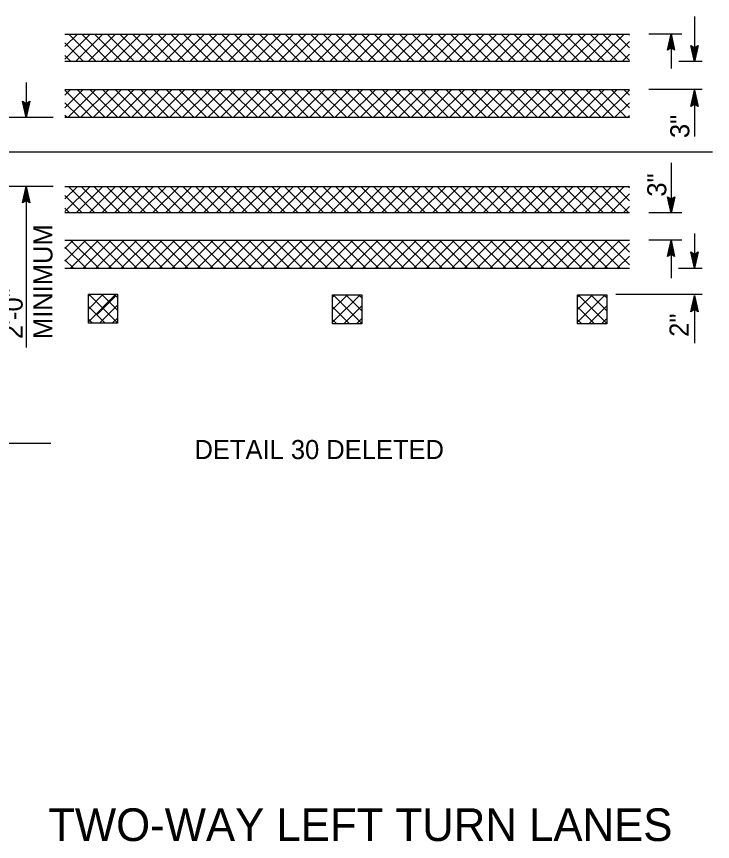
# Model space of a CAD drawing. Extents: x -893 to 867, y -474 to 712.
# Drawn here: x -305.4 to -50, y 66.1 to 368.8 of the extents above; entities that cross this region are included whole.
import ezdxf

# ---------------------------------------------------------------- set-up
doc = ezdxf.new("R2010")
doc.units = 0
for name, color, linetype in [('56 Stage 3 Anno', 7, 'Continuous'), ('57 Undefined', 7, 'Continuous'), ('60 Nongeo Data', 7, 'Continuous')]:
    doc.layers.add(name, color=color, linetype=linetype)

msp = doc.modelspace()

# ---------------------------------------------------------------- linework, layer by layer
at = {"layer": '56 Stage 3 Anno'}
for p, q in [((-56.62, 368.76), (-56.62, 352.16)), ((-61.21, 362.33), (-73.33, 362.33)), ((-66.53, 356.46), (-65.19, 362.46)), ((-66.17, 356.67), (-65.19, 361.08)), ((-65.19, 362.46), (-65.19, 362.46)), ((-65.19, 362.46), (-63.86, 356.46)), ((-65.19, 362.46), (-65.19, 349.67)), ((-65.19, 361.07), (-64.22, 356.69)), ((-65.19, 357.26), (-66.53, 356.46)), ((-65.81, 356.91), (-65.19, 359.69)), ((-65.47, 357.08), (-65.19, 358.31)), ((-65.19, 359.69), (-64.56, 356.87)), ((-65.19, 358.31), (-64.92, 357.1)), ((-63.86, 356.46), (-65.19, 357.26)), ((-56.62, 352.16), (-57.95, 358.16)), ((-57.95, 358.16), (-57.95, 358.16)), ((-57.95, 358.16), (-56.62, 357.36)), ((-56.62, 353.55), (-57.59, 357.93)), ((-56.62, 354.93), (-57.24, 357.75)), ((-56.62, 356.31), (-56.88, 357.52)), ((-56.62, 357.36), (-55.28, 358.16)), ((-55.28, 358.16), (-56.62, 352.16)), ((-55.63, 357.95), (-56.62, 353.54)), ((-55.99, 357.71), (-56.62, 354.93)), ((-56.34, 357.54), (-56.62, 356.31)), ((-55.28, 358.16), (-55.28, 358.16)), ((-66.53, 356.46), (-66.53, 356.46)), ((-63.86, 356.46), (-63.86, 356.46)), ((-53.74, 352.28), (-62.29, 352.28)), ((-56.62, 352.16), (-56.62, 352.16)), ((-301.87, 344.55), (-301.87, 331.67)), ((-53.74, 341.98), (-73.33, 341.98)), ((-57.96, 335.7), (-56.62, 341.7)), ((-57.6, 335.92), (-56.62, 340.32)), ((-56.62, 341.7), (-56.62, 341.7)), ((-56.62, 341.7), (-55.29, 335.7)), ((-56.62, 341.7), (-56.62, 324.75)), ((-56.61, 340.31), (-55.65, 335.94)), ((-301.87, 331.67), (-303.2, 337.67)), ((-303.2, 337.67), (-303.2, 337.67)), ((-303.2, 337.67), (-301.87, 336.87)), ((-301.87, 333.07), (-302.84, 337.44)), ((-301.87, 334.44), (-302.49, 337.26)), ((-301.87, 335.82), (-302.13, 337.03)), ((-301.87, 336.87), (-300.53, 337.67)), ((-300.53, 337.67), (-301.87, 331.67)), ((-300.88, 337.46), (-301.87, 333.05)), ((-301.24, 337.22), (-301.87, 334.44)), ((-301.59, 337.05), (-301.87, 335.82)), ((-300.53, 337.67), (-300.53, 337.67)), ((-56.62, 336.5), (-57.96, 335.7)), ((-57.24, 336.15), (-56.62, 338.94)), ((-56.9, 336.33), (-56.62, 337.56)), ((-56.62, 338.94), (-55.99, 336.12)), ((-56.62, 337.56), (-56.35, 336.35)), ((-55.29, 335.7), (-56.62, 336.5)), ((-57.96, 335.7), (-57.96, 335.7)), ((-55.29, 335.7), (-55.29, 335.7)), ((-291.97, 331.67), (-311.55, 331.67)), ((-301.87, 331.67), (-301.87, 331.67)), ((-65.19, 315.13), (-65.19, 296.63)), ((-291.97, 306.44), (-311.55, 306.44)), ((-303.21, 300.37), (-301.87, 306.37)), ((-301.87, 306.37), (-301.87, 306.37)), ((-301.87, 306.37), (-300.54, 300.37)), ((-301.87, 306.37), (-301.87, 247.31)), ((-302.85, 300.59), (-301.87, 304.99)), ((-302.49, 300.82), (-301.87, 303.61)), ((-301.87, 304.98), (-300.9, 300.61)), ((-301.87, 303.61), (-301.24, 300.79)), ((-301.87, 301.17), (-303.21, 300.37)), ((-303.21, 300.37), (-303.21, 300.37)), ((-302.15, 301), (-301.87, 302.23)), ((-301.87, 302.23), (-301.6, 301.02)), ((-300.54, 300.37), (-301.87, 301.17)), ((-300.54, 300.37), (-300.54, 300.37)), ((-65.19, 296.63), (-66.52, 302.63)), ((-66.52, 302.63), (-66.52, 302.63)), ((-66.52, 302.63), (-65.19, 301.83)), ((-65.19, 298.02), (-66.16, 302.4)), ((-65.19, 299.39), (-65.81, 302.22)), ((-65.19, 300.77), (-65.45, 301.98)), ((-65.19, 301.83), (-63.85, 302.63)), ((-63.85, 302.63), (-65.19, 296.63)), ((-64.2, 302.41), (-65.19, 298.01)), ((-64.56, 302.18), (-65.19, 299.39)), ((-64.91, 302), (-65.19, 300.77)), ((-63.85, 302.63), (-63.85, 302.63)), ((-61.21, 296.74), (-73.33, 296.74)), ((-65.19, 296.63), (-65.19, 296.63)), ((-56.62, 289.2), (-56.62, 276.38)), ((-61.21, 286.69), (-73.33, 286.69)), ((-66.53, 280.67), (-65.19, 286.67)), ((-66.17, 280.89), (-65.19, 285.29)), ((-65.19, 286.67), (-65.19, 286.67)), ((-65.19, 286.67), (-63.86, 280.67)), ((-65.19, 286.67), (-65.19, 272.72)), ((-65.19, 285.28), (-64.22, 280.9)), ((-65.81, 281.12), (-65.19, 283.91)), ((-65.47, 281.3), (-65.19, 282.53)), ((-65.19, 283.91), (-64.56, 281.08)), ((-65.19, 282.53), (-64.92, 281.32)), ((-56.62, 276.38), (-57.95, 282.38)), ((-57.95, 282.38), (-57.95, 282.38)), ((-57.95, 282.38), (-56.62, 281.58)), ((-56.62, 277.77), (-57.59, 282.14)), ((-56.62, 279.14), (-57.24, 281.96)), ((-56.62, 280.52), (-56.88, 281.73)), ((-56.62, 281.58), (-55.28, 282.38)), ((-55.28, 282.38), (-56.62, 276.38)), ((-55.63, 282.16), (-56.62, 277.76)), ((-55.99, 281.93), (-56.62, 279.14)), ((-56.34, 281.75), (-56.62, 280.52)), ((-55.28, 282.38), (-55.28, 282.38)), ((-65.19, 281.47), (-66.53, 280.67)), ((-66.53, 280.67), (-66.53, 280.67)), ((-63.86, 280.67), (-65.19, 281.47)), ((-63.86, 280.67), (-63.86, 280.67)), ((-53.74, 276.24), (-62.49, 276.24)), ((-56.62, 276.38), (-56.62, 276.38)), ((-53.74, 266.74), (-85.5, 266.74)), ((-57.96, 260.42), (-56.62, 266.42)), ((-56.62, 266.42), (-56.62, 266.42)), ((-56.62, 266.42), (-55.29, 260.42)), ((-56.62, 266.42), (-56.62, 248.93)), ((-275.94, 259.29), (-269.14, 266.1)), ((-57.6, 260.63), (-56.62, 265.04)), ((-57.24, 260.87), (-56.62, 263.65)), ((-56.62, 263.65), (-55.99, 260.83)), ((-56.61, 265.02), (-55.65, 260.65)), ((-56.62, 261.22), (-57.96, 260.42)), ((-57.96, 260.42), (-57.96, 260.42)), ((-56.9, 261.04), (-56.62, 262.27)), ((-56.62, 262.27), (-56.35, 261.06)), ((-55.29, 260.42), (-56.62, 261.22)), ((-55.29, 260.42), (-55.29, 260.42))]:
    msp.add_line(p, q, dxfattribs=at)
at = {"layer": '57 Undefined'}
msp.add_line((-392.21, 212.27), (-292.78, 212.27), dxfattribs=at)
at = {"layer": '60 Nongeo Data'}
for p, q in [((-287.66, 362.33), (-80.45, 362.33)), ((-80.45, 352.28), (-287.66, 352.28)), ((-287.66, 341.98), (-80.45, 341.98)), ((-80.45, 331.67), (-287.66, 331.67)), ((-320.01, 319.06), (-49.97, 319.06)), ((-287.66, 306.44), (-80.45, 306.44)), ((-80.45, 296.74), (-287.66, 296.74)), ((-287.66, 286.69), (-80.45, 286.69)), ((-80.45, 276.24), (-287.66, 276.24)), ((-279.04, 266.89), (-268.34, 266.89)), ((-279.04, 256.19), (-279.04, 266.89)), ((-268.34, 266.89), (-268.34, 256.19)), ((-189.4, 266.68), (-178.7, 266.68)), ((-189.4, 255.98), (-189.4, 266.68)), ((-178.7, 266.68), (-178.7, 255.98)), ((-99.48, 266.68), (-88.78, 266.68)), ((-99.48, 255.98), (-99.48, 266.68)), ((-88.78, 266.68), (-88.78, 255.98)), ((-268.34, 256.19), (-279.04, 256.19)), ((-178.7, 255.98), (-189.4, 255.98)), ((-88.78, 255.98), (-99.48, 255.98))]:
    msp.add_line(p, q, dxfattribs=at)
for points in [[(-287.66, 353.09), (-278.42, 362.33)], [(-287.66, 357.76), (-283.09, 362.33)], [(-276.13, 352.28), (-286.18, 362.33)], [(-283.8, 352.28), (-273.75, 362.33)], [(-271.47, 352.28), (-281.51, 362.33)], [(-279.13, 352.28), (-269.09, 362.33)], [(-266.8, 352.28), (-276.85, 362.33)], [(-274.47, 352.28), (-264.42, 362.33)], [(-262.13, 352.28), (-272.18, 362.33)], [(-269.8, 352.28), (-259.75, 362.33)], [(-257.47, 352.28), (-267.51, 362.33)], [(-265.13, 352.28), (-255.09, 362.33)], [(-252.8, 352.28), (-262.84, 362.33)], [(-260.46, 352.28), (-250.42, 362.33)], [(-248.13, 352.28), (-258.18, 362.33)], [(-255.8, 352.28), (-245.75, 362.33)], [(-243.47, 352.28), (-253.51, 362.33)], [(-251.13, 352.28), (-241.09, 362.33)], [(-238.8, 352.28), (-248.84, 362.33)], [(-246.46, 352.28), (-236.42, 362.33)], [(-234.13, 352.28), (-244.18, 362.33)], [(-241.8, 352.28), (-231.75, 362.33)], [(-229.47, 352.28), (-239.51, 362.33)], [(-237.13, 352.28), (-227.09, 362.33)], [(-224.8, 352.28), (-234.84, 362.33)], [(-232.46, 352.28), (-222.42, 362.33)], [(-220.13, 352.28), (-230.18, 362.33)], [(-227.8, 352.28), (-217.75, 362.33)], [(-215.46, 352.28), (-225.51, 362.33)], [(-223.13, 352.28), (-213.08, 362.33)], [(-210.8, 352.28), (-220.84, 362.33)], [(-218.46, 352.28), (-208.42, 362.33)], [(-206.13, 352.28), (-216.18, 362.33)], [(-213.8, 352.28), (-203.75, 362.33)], [(-201.46, 352.28), (-211.51, 362.33)], [(-209.13, 352.28), (-199.08, 362.33)], [(-196.8, 352.28), (-206.84, 362.33)], [(-204.46, 352.28), (-194.42, 362.33)], [(-192.13, 352.28), (-202.18, 362.33)], [(-199.8, 352.28), (-189.75, 362.33)], [(-187.46, 352.28), (-197.51, 362.33)], [(-195.13, 352.28), (-185.08, 362.33)], [(-182.8, 352.28), (-192.84, 362.33)], [(-190.46, 352.28), (-180.42, 362.33)], [(-178.13, 352.28), (-188.17, 362.33)], [(-185.79, 352.28), (-175.75, 362.33)], [(-173.46, 352.28), (-183.51, 362.33)], [(-181.13, 352.28), (-171.08, 362.33)], [(-168.8, 352.29), (-178.84, 362.33)], [(-176.46, 352.28), (-166.42, 362.33)], [(-164.13, 352.28), (-174.17, 362.33)], [(-171.79, 352.28), (-161.75, 362.33)], [(-159.46, 352.28), (-169.51, 362.33)], [(-167.13, 352.28), (-157.08, 362.33)], [(-154.79, 352.28), (-164.84, 362.33)], [(-162.46, 352.28), (-152.41, 362.33)], [(-150.13, 352.29), (-160.17, 362.33)], [(-157.79, 352.28), (-147.75, 362.33)], [(-145.46, 352.28), (-155.51, 362.33)], [(-153.13, 352.28), (-143.08, 362.33)], [(-140.79, 352.29), (-150.84, 362.33)], [(-148.46, 352.28), (-138.41, 362.33)], [(-136.13, 352.28), (-146.17, 362.33)], [(-143.79, 352.28), (-133.75, 362.33)], [(-131.46, 352.28), (-141.51, 362.33)], [(-139.13, 352.28), (-129.08, 362.33)], [(-126.79, 352.28), (-136.84, 362.33)], [(-134.46, 352.28), (-124.41, 362.33)], [(-122.13, 352.29), (-132.17, 362.33)], [(-129.79, 352.28), (-119.75, 362.33)], [(-117.46, 352.28), (-127.5, 362.33)], [(-125.12, 352.28), (-115.08, 362.33)], [(-112.79, 352.28), (-122.84, 362.33)], [(-120.46, 352.28), (-110.41, 362.33)], [(-108.13, 352.28), (-118.17, 362.33)], [(-115.79, 352.28), (-105.75, 362.33)], [(-103.46, 352.28), (-113.5, 362.33)], [(-111.12, 352.28), (-101.08, 362.33)], [(-98.79, 352.28), (-108.84, 362.33)], [(-106.46, 352.28), (-96.41, 362.33)], [(-94.12, 352.28), (-104.17, 362.33)], [(-101.79, 352.28), (-91.75, 362.33)], [(-89.46, 352.28), (-99.5, 362.33)], [(-97.12, 352.28), (-87.08, 362.33)], [(-84.79, 352.28), (-94.84, 362.33)], [(-92.46, 352.28), (-82.41, 362.33)], [(-80.45, 352.61), (-90.17, 362.33)], [(-80.45, 357.27), (-85.5, 362.33)], [(-80.45, 361.94), (-80.84, 362.33)], [(-280.8, 352.28), (-287.66, 359.14)], [(-87.79, 352.28), (-80.45, 359.63)], [(-285.47, 352.28), (-287.66, 354.48)], [(-83.12, 352.28), (-80.45, 354.96)], [(-277.78, 331.78), (-287.72, 341.72)], [(-287.71, 339.87), (-285.56, 342.02)], [(-287.66, 335.25), (-280.93, 341.98)], [(-286.57, 331.67), (-276.26, 341.98)], [(-272.89, 331.67), (-283.2, 341.98)], [(-281.9, 331.67), (-271.6, 341.98)], [(-268.23, 331.67), (-278.53, 341.98)], [(-277.24, 331.67), (-266.93, 341.98)], [(-263.56, 331.67), (-273.87, 341.98)], [(-272.57, 331.67), (-262.26, 341.98)], [(-258.89, 331.67), (-269.2, 341.98)], [(-267.9, 331.67), (-257.59, 341.98)], [(-254.23, 331.67), (-264.53, 341.98)], [(-263.23, 331.67), (-252.93, 341.98)], [(-249.56, 331.67), (-259.87, 341.98)], [(-258.57, 331.67), (-248.26, 341.98)], [(-244.89, 331.67), (-255.2, 341.98)], [(-253.9, 331.67), (-243.59, 341.98)], [(-240.23, 331.67), (-250.53, 341.98)], [(-249.23, 331.67), (-238.93, 341.98)], [(-235.56, 331.67), (-245.87, 341.98)], [(-244.57, 331.67), (-234.26, 341.98)], [(-230.89, 331.67), (-241.2, 341.98)], [(-239.9, 331.67), (-229.59, 341.98)], [(-226.23, 331.67), (-236.53, 341.98)], [(-235.23, 331.67), (-224.93, 341.98)], [(-221.56, 331.67), (-231.86, 341.98)], [(-230.57, 331.67), (-220.26, 341.98)], [(-216.89, 331.67), (-227.2, 341.98)], [(-225.9, 331.67), (-215.59, 341.98)], [(-212.22, 331.67), (-222.53, 341.98)], [(-221.23, 331.67), (-210.93, 341.98)], [(-207.56, 331.67), (-217.86, 341.98)], [(-216.57, 331.67), (-206.26, 341.98)], [(-202.89, 331.67), (-213.2, 341.98)], [(-211.9, 331.67), (-201.59, 341.98)], [(-198.22, 331.67), (-208.53, 341.98)], [(-207.23, 331.67), (-196.93, 341.98)], [(-193.56, 331.67), (-203.86, 341.98)], [(-202.56, 331.67), (-192.26, 341.98)], [(-188.89, 331.67), (-199.2, 341.98)], [(-197.9, 331.67), (-187.59, 341.98)], [(-184.22, 331.67), (-194.53, 341.98)], [(-193.23, 331.67), (-182.92, 341.98)], [(-179.56, 331.67), (-189.86, 341.98)], [(-188.56, 331.67), (-178.26, 341.98)], [(-174.89, 331.67), (-185.2, 341.98)], [(-183.9, 331.67), (-173.59, 341.98)], [(-170.22, 331.67), (-180.53, 341.98)], [(-179.23, 331.67), (-168.92, 341.98)], [(-165.56, 331.67), (-175.86, 341.98)], [(-174.56, 331.67), (-164.26, 341.98)], [(-160.89, 331.67), (-171.2, 341.98)], [(-169.9, 331.67), (-159.59, 341.98)], [(-156.22, 331.67), (-166.53, 341.98)], [(-165.23, 331.67), (-154.92, 341.98)], [(-151.55, 331.67), (-161.86, 341.98)], [(-160.56, 331.67), (-150.26, 341.98)], [(-146.89, 331.67), (-157.19, 341.98)], [(-155.9, 331.67), (-145.59, 341.98)], [(-142.22, 331.67), (-152.53, 341.98)], [(-151.23, 331.67), (-140.92, 341.98)], [(-137.55, 331.67), (-147.86, 341.98)], [(-146.56, 331.67), (-136.26, 341.98)], [(-132.89, 331.67), (-143.19, 341.98)], [(-141.9, 331.67), (-131.59, 341.98)], [(-128.22, 331.67), (-138.53, 341.98)], [(-137.23, 331.67), (-126.92, 341.98)], [(-123.55, 331.67), (-133.86, 341.98)], [(-132.56, 331.67), (-122.25, 341.98)], [(-118.89, 331.67), (-129.19, 341.98)], [(-127.89, 331.67), (-117.59, 341.98)], [(-114.22, 331.67), (-124.53, 341.98)], [(-123.23, 331.67), (-112.92, 341.98)], [(-109.55, 331.67), (-119.86, 341.98)], [(-118.56, 331.67), (-108.25, 341.98)], [(-104.89, 331.67), (-115.19, 341.98)], [(-113.89, 331.67), (-103.59, 341.98)], [(-100.22, 331.67), (-110.53, 341.98)], [(-109.23, 331.67), (-98.92, 341.98)], [(-95.55, 331.67), (-105.86, 341.98)], [(-104.56, 331.67), (-94.25, 341.98)], [(-90.88, 331.67), (-101.19, 341.98)], [(-99.89, 331.67), (-89.59, 341.98)], [(-86.22, 331.67), (-96.52, 341.98)], [(-95.23, 331.67), (-84.92, 341.98)], [(-81.55, 331.67), (-91.86, 341.98)], [(-90.56, 331.67), (-80.45, 341.79)], [(-80.45, 335.24), (-87.19, 341.98)], [(-80.45, 339.9), (-82.52, 341.98)], [(-282.23, 331.67), (-287.66, 337.11)], [(-85.89, 331.67), (-80.45, 337.12)], [(-286.89, 331.67), (-287.66, 332.44)], [(-81.23, 331.67), (-80.45, 332.46)], [(-287.66, 297.22), (-278.43, 306.44)], [(-287.66, 301.88), (-283.1, 306.44)], [(-276.68, 296.74), (-286.38, 306.44)], [(-283.47, 296.74), (-273.77, 306.44)], [(-272.02, 296.74), (-281.72, 306.44)], [(-278.8, 296.74), (-269.1, 306.44)], [(-267.35, 296.74), (-277.05, 306.44)], [(-274.13, 296.74), (-264.43, 306.44)], [(-262.68, 296.74), (-272.38, 306.44)], [(-269.47, 296.74), (-259.77, 306.44)], [(-258.01, 296.74), (-267.71, 306.44)], [(-264.8, 296.74), (-255.1, 306.44)], [(-253.35, 296.74), (-263.05, 306.44)], [(-260.13, 296.74), (-250.43, 306.44)], [(-248.68, 296.74), (-258.38, 306.44)], [(-255.47, 296.74), (-245.77, 306.44)], [(-244.01, 296.74), (-253.71, 306.44)], [(-250.8, 296.74), (-241.1, 306.44)], [(-239.35, 296.74), (-249.05, 306.44)], [(-246.13, 296.74), (-236.43, 306.44)], [(-234.68, 296.74), (-244.38, 306.44)], [(-241.46, 296.74), (-231.77, 306.44)], [(-230.01, 296.74), (-239.71, 306.44)], [(-236.8, 296.74), (-227.1, 306.44)], [(-225.35, 296.74), (-235.05, 306.44)], [(-232.13, 296.74), (-222.43, 306.44)], [(-220.68, 296.74), (-230.38, 306.44)], [(-227.46, 296.74), (-217.76, 306.44)], [(-216.01, 296.74), (-225.71, 306.44)], [(-222.8, 296.74), (-213.1, 306.44)], [(-211.35, 296.74), (-221.05, 306.44)], [(-218.13, 296.74), (-208.43, 306.44)], [(-206.68, 296.74), (-216.38, 306.44)], [(-213.46, 296.74), (-203.76, 306.44)], [(-202.01, 296.74), (-211.71, 306.44)], [(-208.8, 296.74), (-199.1, 306.44)], [(-197.35, 296.74), (-207.05, 306.44)], [(-204.13, 296.74), (-194.43, 306.44)], [(-192.68, 296.74), (-202.38, 306.44)], [(-199.46, 296.74), (-189.76, 306.44)], [(-188.01, 296.74), (-197.71, 306.44)], [(-194.8, 296.74), (-185.1, 306.44)], [(-183.34, 296.74), (-193.04, 306.44)], [(-190.13, 296.74), (-180.43, 306.44)], [(-178.68, 296.74), (-188.38, 306.44)], [(-185.46, 296.74), (-175.76, 306.44)], [(-174.01, 296.74), (-183.71, 306.44)], [(-180.8, 296.74), (-171.1, 306.44)], [(-169.34, 296.74), (-179.04, 306.44)], [(-176.13, 296.74), (-166.43, 306.44)], [(-164.68, 296.74), (-174.38, 306.44)], [(-171.46, 296.74), (-161.76, 306.44)], [(-160.01, 296.74), (-169.71, 306.44)], [(-166.79, 296.74), (-157.09, 306.44)], [(-155.34, 296.74), (-165.04, 306.44)], [(-162.13, 296.74), (-152.43, 306.44)], [(-150.68, 296.74), (-160.38, 306.44)], [(-157.46, 296.74), (-147.76, 306.44)], [(-146.01, 296.74), (-155.71, 306.44)], [(-152.79, 296.74), (-143.09, 306.44)], [(-141.34, 296.74), (-151.04, 306.44)], [(-148.13, 296.74), (-138.43, 306.44)], [(-136.68, 296.74), (-146.38, 306.44)], [(-143.46, 296.74), (-133.76, 306.44)], [(-132.01, 296.74), (-141.71, 306.44)], [(-138.79, 296.74), (-129.09, 306.44)], [(-127.34, 296.74), (-137.04, 306.44)], [(-134.13, 296.74), (-124.43, 306.44)], [(-122.67, 296.74), (-132.37, 306.44)], [(-129.46, 296.74), (-119.76, 306.44)], [(-118.01, 296.74), (-127.71, 306.44)], [(-124.79, 296.74), (-115.09, 306.44)], [(-113.34, 296.74), (-123.04, 306.44)], [(-120.13, 296.74), (-110.43, 306.44)], [(-108.67, 296.74), (-118.37, 306.44)], [(-115.46, 296.74), (-105.76, 306.44)], [(-104.01, 296.74), (-113.71, 306.44)], [(-110.79, 296.74), (-101.09, 306.44)], [(-99.34, 296.74), (-109.04, 306.44)], [(-106.12, 296.74), (-96.42, 306.44)], [(-94.67, 296.74), (-104.37, 306.44)], [(-101.46, 296.74), (-91.76, 306.44)], [(-90.01, 296.74), (-99.71, 306.44)], [(-96.79, 296.74), (-87.09, 306.44)], [(-85.34, 296.74), (-95.04, 306.44)], [(-92.12, 296.74), (-82.42, 306.44)], [(-80.67, 296.74), (-90.37, 306.44)], [(-80.45, 301.18), (-85.71, 306.44)], [(-80.45, 305.85), (-81.04, 306.44)], [(-281.35, 296.74), (-287.66, 303.05)], [(-87.46, 296.74), (-80.45, 303.75)], [(-286.02, 296.74), (-287.66, 298.38)], [(-82.79, 296.74), (-80.45, 299.09)], [(-287.66, 278.99), (-279.96, 286.69)], [(-287.66, 283.66), (-284.63, 286.69)], [(-285.75, 276.24), (-275.3, 286.69)], [(-275.1, 276.24), (-285.55, 286.69)], [(-281.08, 276.24), (-270.63, 286.69)], [(-270.43, 276.24), (-280.88, 286.69)], [(-276.41, 276.24), (-265.96, 286.69)], [(-265.77, 276.24), (-276.22, 286.69)], [(-271.75, 276.24), (-261.3, 286.69)], [(-261.1, 276.24), (-271.55, 286.69)], [(-267.08, 276.24), (-256.63, 286.69)], [(-256.43, 276.24), (-266.88, 286.69)], [(-262.41, 276.24), (-251.96, 286.69)], [(-251.77, 276.24), (-262.22, 286.69)], [(-257.75, 276.24), (-247.3, 286.69)], [(-247.1, 276.24), (-257.55, 286.69)], [(-253.08, 276.24), (-242.63, 286.69)], [(-242.43, 276.24), (-252.88, 286.69)], [(-248.41, 276.24), (-237.96, 286.69)], [(-237.77, 276.24), (-248.22, 286.69)], [(-243.74, 276.24), (-233.3, 286.69)], [(-233.1, 276.24), (-243.55, 286.69)], [(-239.08, 276.24), (-228.63, 286.69)], [(-228.43, 276.24), (-238.88, 286.69)], [(-234.41, 276.24), (-223.96, 286.69)], [(-223.77, 276.24), (-234.21, 286.69)], [(-229.74, 276.24), (-219.3, 286.69)], [(-219.1, 276.24), (-229.55, 286.69)], [(-225.08, 276.24), (-214.63, 286.69)], [(-214.43, 276.24), (-224.88, 286.69)], [(-220.41, 276.24), (-209.96, 286.69)], [(-209.77, 276.24), (-220.21, 286.69)], [(-215.74, 276.24), (-205.29, 286.69)], [(-205.1, 276.24), (-215.55, 286.69)], [(-211.08, 276.24), (-200.63, 286.69)], [(-200.43, 276.24), (-210.88, 286.69)], [(-206.41, 276.24), (-195.96, 286.69)], [(-195.76, 276.24), (-206.21, 286.69)], [(-201.74, 276.24), (-191.29, 286.69)], [(-191.1, 276.24), (-201.55, 286.69)], [(-197.08, 276.24), (-186.63, 286.69)], [(-186.43, 276.24), (-196.88, 286.69)], [(-192.41, 276.24), (-181.96, 286.69)], [(-181.76, 276.24), (-192.21, 286.69)], [(-187.74, 276.24), (-177.29, 286.69)], [(-177.1, 276.24), (-187.55, 286.69)], [(-183.08, 276.24), (-172.63, 286.69)], [(-172.43, 276.24), (-182.88, 286.69)], [(-178.41, 276.24), (-167.96, 286.69)], [(-167.76, 276.24), (-178.21, 286.69)], [(-173.74, 276.24), (-163.29, 286.69)], [(-163.1, 276.24), (-173.55, 286.69)], [(-169.07, 276.24), (-158.63, 286.69)], [(-158.43, 276.24), (-168.88, 286.69)], [(-164.41, 276.24), (-153.96, 286.69)], [(-153.76, 276.24), (-164.21, 286.69)], [(-159.74, 276.24), (-149.29, 286.69)], [(-149.1, 276.24), (-159.54, 286.69)], [(-155.07, 276.24), (-144.62, 286.69)], [(-144.43, 276.24), (-154.88, 286.69)], [(-150.41, 276.24), (-139.96, 286.69)], [(-139.76, 276.24), (-150.21, 286.69)], [(-145.74, 276.24), (-135.29, 286.69)], [(-135.09, 276.24), (-145.54, 286.69)], [(-141.07, 276.24), (-130.62, 286.69)], [(-130.43, 276.24), (-140.88, 286.69)], [(-136.41, 276.24), (-125.96, 286.69)], [(-125.76, 276.24), (-136.21, 286.69)], [(-131.74, 276.24), (-121.29, 286.69)], [(-121.09, 276.24), (-131.54, 286.69)], [(-127.07, 276.24), (-116.62, 286.69)], [(-116.43, 276.24), (-126.88, 286.69)], [(-122.41, 276.24), (-111.96, 286.69)], [(-111.76, 276.24), (-122.21, 286.69)], [(-117.74, 276.24), (-107.29, 286.69)], [(-107.09, 276.24), (-117.54, 286.69)], [(-113.07, 276.24), (-102.62, 286.69)], [(-102.43, 276.24), (-112.88, 286.69)], [(-108.4, 276.24), (-97.96, 286.69)], [(-97.76, 276.24), (-108.21, 286.69)], [(-103.74, 276.24), (-93.29, 286.69)], [(-93.09, 276.24), (-103.54, 286.69)], [(-99.07, 276.24), (-88.62, 286.69)], [(-88.43, 276.24), (-98.87, 286.69)], [(-94.4, 276.24), (-83.96, 286.69)], [(-83.76, 276.24), (-94.21, 286.69)], [(-89.74, 276.24), (-80.45, 285.53)], [(-80.45, 277.59), (-89.54, 286.69)], [(-80.45, 282.26), (-84.87, 286.69)], [(-279.77, 276.24), (-287.66, 284.13)], [(-284.44, 276.24), (-287.66, 279.46)], [(-85.07, 276.24), (-80.45, 280.86)], [(-279.04, 256.76), (-268.91, 266.89)], [(-279.04, 261.43), (-273.58, 266.89)], [(-279.04, 266.09), (-278.24, 266.89)], [(-268.34, 256.36), (-278.86, 266.88)], [(-268.34, 261.03), (-274.21, 266.89)], [(-268.34, 265.69), (-269.54, 266.89)], [(-189.4, 256.55), (-179.27, 266.68)], [(-189.4, 261.22), (-183.94, 266.68)], [(-189.4, 265.88), (-188.6, 266.68)], [(-178.7, 256.15), (-189.22, 266.67)], [(-178.7, 260.82), (-184.57, 266.68)], [(-178.7, 265.48), (-179.9, 266.68)], [(-99.48, 256.55), (-89.35, 266.68)], [(-99.48, 261.22), (-94.01, 266.68)], [(-99.48, 265.88), (-98.68, 266.68)], [(-88.78, 256.15), (-99.3, 266.67)], [(-88.78, 260.82), (-94.64, 266.68)], [(-88.78, 265.48), (-89.98, 266.68)], [(-272.84, 256.19), (-279.04, 262.39)], [(-274.94, 256.19), (-268.34, 262.79)], [(-183.2, 255.98), (-189.4, 262.18)], [(-185.3, 255.98), (-178.7, 262.58)], [(-93.28, 255.98), (-99.48, 262.18)], [(-95.38, 255.98), (-88.78, 262.58)], [(-277.51, 256.19), (-279.04, 257.72)], [(-270.27, 256.19), (-268.34, 258.12)], [(-187.87, 255.98), (-189.4, 257.51)], [(-180.63, 255.98), (-178.7, 257.91)], [(-97.95, 255.98), (-99.48, 257.51)], [(-90.71, 255.98), (-88.78, 257.91)]]:
    msp.add_lwpolyline(points, dxfattribs=at)

# ---------------------------------------------------------------- texts
at = {"layer": '57 Undefined'}
for s, p in [('3"', (-58.47, 324.16)), ('3"', (-66.92, 302.67)), ('MINIMUM', (-292.24, 250.4)), ('2\'-0"', (-303.17, 250.4)), ('2"   ', (-58.74, 251.24))]:
    msp.add_text(s, height=7, rotation=90, dxfattribs=at).set_placement(p)
for s, height, p in [('DETAIL 30 DELETED ', 7, (-240.1, 206.37)), ('TWO-WAY LEFT TURN LANES', 12, (-293.8, 66.22))]:
    msp.add_text(s, height=height, dxfattribs=at).set_placement(p)

doc.saveas('drawing.dxf')
